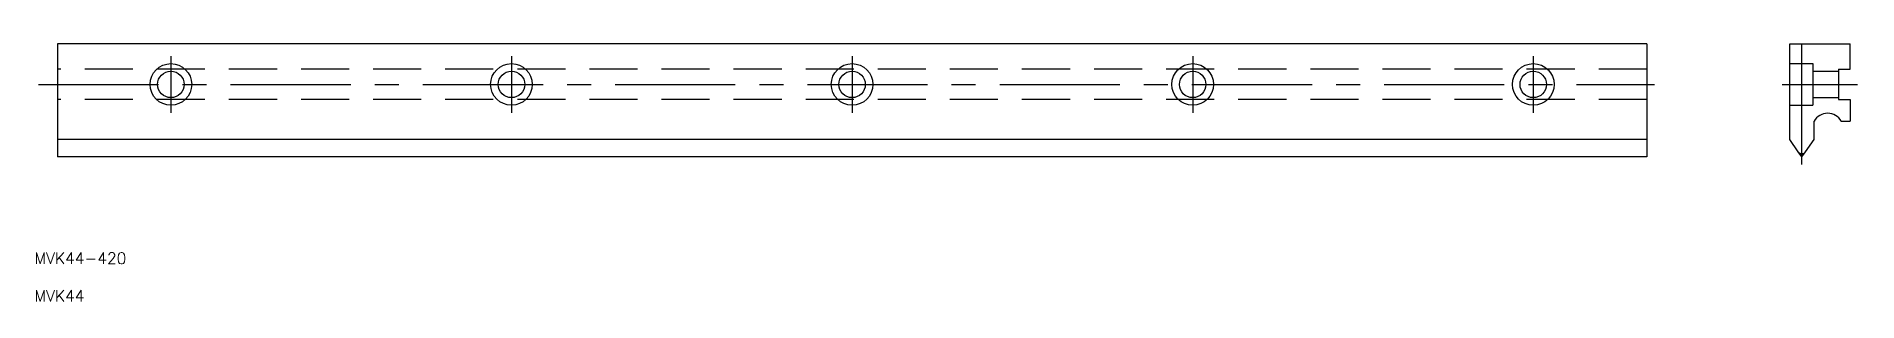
# Model space of a CAD drawing. Extents: x -6 to 476, y -57 to 13.
import ezdxf

# ---------------------------------------------------------------- set-up
doc = ezdxf.new("R2010")
doc.units = 0
for name, pattern in [('CENTER', [50.8, 31.75, -6.35, 6.35, -6.35]), ('DASHED', [19.05, 12.7, -6.35]), ('PHANTOM', [63.5, 31.75, -6.35, 6.35, -6.35, 6.35, -6.35])]:
    doc.linetypes.add(name, pattern=pattern)
doc.layers.get('0').update_dxf_attribs({"linetype": 'CONTINUOUS'})
doc.layers.add('CENTER', color=1, linetype='CENTER')
doc.styles.get("Standard").update_dxf_attribs({"font": 'txt.shx', "height": 3, "bigfont": 'bigfont.shx'})

msp = doc.modelspace()

# ---------------------------------------------------------------- linework, layer by layer
at = {"color": 7, "linetype": 'CONTINUOUS'}
for p, q in [((0, 10.7), (0, -19.19)), ((420, 10.7), (0, 10.7)), ((420, 10.7), (420, -19.19)), ((457.78, -14.6), (457.78, 10.7)), ((457.78, 10.7), (473.69, 10.7)), ((473.69, 4), (473.69, 10.7)), ((470.69, 4), (470.69, -4)), ((470.69, 4), (473.69, 4)), ((470.69, -4), (473.69, -4)), ((473.69, -4), (473.69, -9.7)), ((464.2, -14.6), (464.2, -9.7)), ((471.39, -9.7), (473.69, -9.7)), ((420, -14.6), (0, -14.6)), ((420, -19.19), (0, -19.19)), ((460.01, -17.79), (457.78, -14.6)), ((461.97, -17.79), (464.2, -14.6))]:
    msp.add_line(p, q, dxfattribs=at)
at = {"color": 3, "linetype": 'DASHED'}
for p, q in [((457.78, 5.5), (463.88, 5.5)), ((463.88, 5.5), (463.88, -5.5)), ((420, 4), (0, 4)), ((463.88, 3.5), (470.69, 3.5)), ((420, -4), (0, -4)), ((463.88, -3.5), (470.69, -3.5)), ((457.78, -5.5), (463.88, -5.5))]:
    msp.add_line(p, q, dxfattribs=at)
at = {"color": 3, "linetype": 'PHANTOM'}
for q in [(460.01, -17.79), (461.97, -17.79)]:
    msp.add_line((460.99, -19.19), q, dxfattribs=at)
at = {"color": 7, "linetype": 'CONTINUOUS'}
for centre, radius in [((30, 0), 5.5), ((120, 0), 5.5), ((210, 0), 5.5), ((300, 0), 5.5), ((390, 0), 5.5), ((30, 0), 3.5), ((120, 0), 3.5), ((210, 0), 3.5), ((300, 0), 3.5), ((390, 0), 3.5)]:
    msp.add_circle(centre, radius, dxfattribs=at)
for centre, radius, start, end in [((467.8, -11.8), 4.16, 30.2329, 149.7671), ((460.99, -17.11), 1.19, 214.9678, 325.0322)]:
    msp.add_arc(centre, radius, start, end, dxfattribs=at)
at = {"layer": 'CENTER', "color": 1, "linetype": 'CENTER'}
for p, q in [((460.99, -21.19), (460.99, 12.7)), ((30, 7.5), (30, -7.5)), ((120, 7.5), (120, -7.5)), ((210, 7.5), (210, -7.5)), ((300, 7.5), (300, -7.5)), ((390, 7.5), (390, -7.5)), ((-5, 0), (422, 0)), ((455.78, 0), (475.69, 0))]:
    msp.add_line(p, q, dxfattribs=at)

# ---------------------------------------------------------------- texts
at = {"color": 7, "linetype": 'CONTINUOUS'}
for s, p in [('MVK44-420', (-6.04, -47.47)), ('MVK44', (-6.04, -57.43))]:
    msp.add_text(s, height=3, dxfattribs=at).set_placement(p)

doc.saveas('drawing.dxf')
